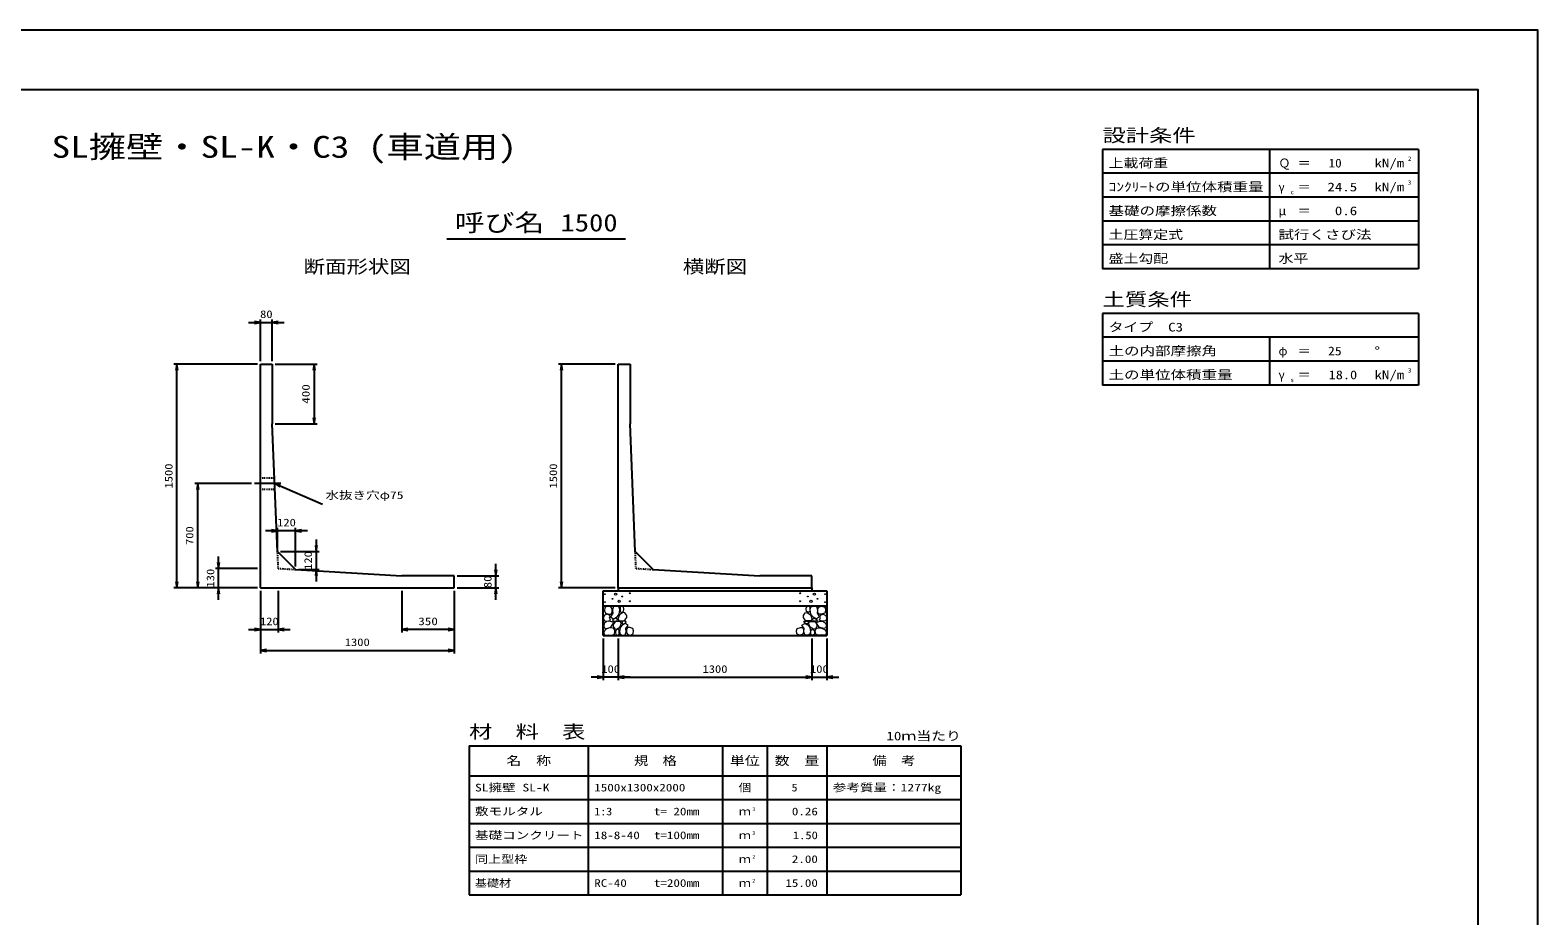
# Model space of a CAD drawing. Units: millimetres at full size. Extents: x 0 to 16820, y 0 to 12931.
# Drawn here: x 6706 to 16820, y 5940 to 11880 of the extents above; entities that cross this region are included whole.
import ezdxf
from ezdxf.enums import TextEntityAlignment as Align

# ---------------------------------------------------------------- set-up
doc = ezdxf.new("R2010")
doc.units = ezdxf.units.MM
doc.linetypes.add('CHAIN', pattern=[18.5, 12, -1.5, 3.5, -1.5])
doc.linetypes.add('DASHED_SPACED', pattern=[12, 6, -6])
for name, color, linetype, lineweight in [('D-BMK', 2, 'CHAIN', 25), ('D-DCR-HCHn', 4, 'Continuous', 9), ('D-MTR-FRAM', 7, 'Continuous', 25), ('D-MTR-LINE', 7, 'Continuous', 25), ('D-STR-DIM', 7, 'Continuous', 25), ('D-STR-STRn', 1, 'Continuous', 25), ('D-STR-TXT', 7, 'Continuous', 25), ('D-TTL', 2, 'Continuous', 25), ('D-TTL-FRAM', 2, 'Continuous', 25), ('D-TTL-LINE', 7, 'Continuous', 25), ('D-TTL-TXT', 7, 'Continuous', 25)]:
    doc.layers.add(name, color=color, linetype=linetype, lineweight=lineweight)
doc.layers.add('D-MTR', color=7, linetype='Continuous')
doc.layers.add('D-MTR-TXT', color=7, linetype='Continuous')
doc.styles.add('ＭＳ ゴシック', font='')
doc.styles.get('ＭＳ ゴシック').set_extended_font_data('MS Gothic')

# ---------------------------------------------------------------- blocks, each defined once
blk = doc.blocks.new('open_arrow')
at = {"color": 0, "linetype": 'Continuous', "lineweight": -2}
blk.add_lwpolyline([(7.5, 1.25), (0, 0), (7.5, -1.25)], dxfattribs=at)

msp = doc.modelspace()

# ---------------------------------------------------------------- linework, layer by layer
at = {"layer": 'D-BMK'}
msp.add_line((8386.495, 8840), (8210, 8840), dxfattribs=at)
at = {"layer": 'D-DCR-HCHn'}
for points in [[(10601.198, 8011.594), (10580.395, 8016.217), (10561.904, 8006.971), (10559.592, 7986.168), (10564.215, 7969.988), (10587.33, 7963.053), (10603.51, 7963.053), (10610.444, 7974.611), (10610.444, 8000.037)], [(10619.69, 8013.906), (10612.756, 7993.102), (10615.067, 7969.988), (10598.887, 7944.562), (10619.69, 7933.005), (10642.805, 7944.562), (10656.673, 7963.053), (10661.296, 7993.102), (10656.673, 8009.283), (10642.805, 8016.217)], [(10663.608, 8009.283), (10663.608, 7981.545), (10675.165, 7974.611), (10686.722, 7981.545), (10689.034, 7997.725), (10686.722, 8011.594), (10670.542, 8016.217)], [(11936.392, 8009.283), (11936.392, 7981.545), (11924.835, 7974.611), (11913.278, 7981.545), (11910.966, 7997.725), (11913.278, 8011.594), (11929.458, 8016.217)], [(11980.31, 8013.906), (11987.244, 7993.102), (11984.933, 7969.988), (12001.113, 7944.562), (11980.31, 7933.005), (11957.195, 7944.562), (11943.327, 7963.053), (11938.704, 7993.102), (11943.327, 8009.283), (11957.195, 8016.217)], [(11998.802, 8011.594), (12019.605, 8016.217), (12038.096, 8006.971), (12040.408, 7986.168), (12035.785, 7969.988), (12012.67, 7963.053), (11996.49, 7963.053), (11989.556, 7974.611), (11989.556, 8000.037)], [(10557.281, 7953.808), (10550.346, 7933.005), (10559.592, 7919.136), (10582.707, 7916.824), (10598.488, 7923.599), (10591.952, 7939.939), (10596.575, 7949.185), (10587.33, 7958.431), (10573.461, 7963.053)], [(10601.155, 7877.009), (10618.277, 7902.692), (10616.137, 7909.112), (10592.594, 7915.533), (10571.192, 7913.393), (10556.21, 7900.551), (10554.07, 7885.57), (10556.21, 7870.588), (10573.332, 7866.308)], [(10624.313, 7933.005), (10612.756, 7923.759), (10617.379, 7916.824), (10633.559, 7916.824), (10640.493, 7919.136), (10645.116, 7928.382), (10638.182, 7935.316)], [(10661.082, 7877.009), (10671.783, 7902.692), (10663.222, 7913.393), (10637.539, 7913.393), (10626.838, 7909.112), (10616.137, 7894.131), (10616.137, 7881.289), (10626.838, 7864.167), (10639.679, 7862.027)], [(10658.985, 7958.431), (10647.427, 7930.693), (10656.673, 7919.136), (10684.411, 7919.136), (10695.968, 7923.759), (10707.525, 7939.939), (10707.525, 7953.808), (10695.968, 7972.299), (10682.099, 7974.611)], [(10697.466, 7825.643), (10703.886, 7844.905), (10701.746, 7866.308), (10716.728, 7889.85), (10697.466, 7900.551), (10676.063, 7889.85), (10663.222, 7872.728), (10658.941, 7844.905), (10663.222, 7829.924), (10676.063, 7823.503)], [(10693.185, 7900.551), (10703.886, 7909.112), (10699.606, 7915.533), (10684.624, 7915.533), (10678.204, 7913.393), (10673.923, 7904.832), (10680.344, 7898.411)], [(11902.534, 7825.643), (11896.114, 7844.905), (11898.254, 7866.308), (11883.272, 7889.85), (11902.534, 7900.551), (11923.937, 7889.85), (11936.778, 7872.728), (11941.059, 7844.905), (11936.778, 7829.924), (11923.937, 7823.503)], [(11941.015, 7958.431), (11952.573, 7930.693), (11943.327, 7919.136), (11915.589, 7919.136), (11904.032, 7923.759), (11892.475, 7939.939), (11892.475, 7953.808), (11904.032, 7972.299), (11917.901, 7974.611)], [(11906.815, 7900.551), (11896.114, 7909.112), (11900.394, 7915.533), (11915.376, 7915.533), (11921.796, 7913.393), (11926.077, 7904.832), (11919.656, 7898.411)], [(11938.918, 7877.009), (11928.217, 7902.692), (11936.778, 7913.393), (11962.461, 7913.393), (11973.162, 7909.112), (11983.863, 7894.131), (11983.863, 7881.289), (11973.162, 7864.167), (11960.321, 7862.027)], [(11975.687, 7933.005), (11987.244, 7923.759), (11982.621, 7916.824), (11966.441, 7916.824), (11959.507, 7919.136), (11954.884, 7928.382), (11961.818, 7935.316)], [(11998.845, 7877.009), (11981.723, 7902.692), (11983.863, 7909.112), (12007.406, 7915.533), (12028.808, 7913.393), (12043.79, 7900.551), (12045.93, 7885.57), (12043.79, 7870.588), (12026.668, 7866.308)], [(12042.719, 7953.808), (12049.654, 7933.005), (12040.408, 7919.136), (12017.293, 7916.824), (12001.512, 7923.599), (12008.048, 7939.939), (12003.425, 7949.185), (12012.67, 7958.431), (12026.539, 7963.053)], [(10609.716, 7823.503), (10624.698, 7829.924), (10628.978, 7851.326), (10620.417, 7866.308), (10605.435, 7870.588), (10586.173, 7868.448), (10564.771, 7859.887), (10554.07, 7847.045), (10554.07, 7832.064), (10560.49, 7823.503), (10586.173, 7825.643)], [(10656.801, 7829.924), (10656.801, 7855.606), (10646.1, 7862.027), (10635.399, 7855.606), (10633.259, 7840.625), (10635.399, 7827.783), (10650.381, 7823.503)], [(10714.588, 7827.783), (10733.85, 7823.503), (10750.972, 7832.064), (10753.112, 7851.326), (10748.831, 7866.308), (10727.429, 7872.728), (10712.447, 7872.728), (10706.027, 7862.027), (10706.027, 7838.484)], [(11885.412, 7827.783), (11866.15, 7823.503), (11849.028, 7832.064), (11846.888, 7851.326), (11851.169, 7866.308), (11872.571, 7872.728), (11887.553, 7872.728), (11893.973, 7862.027), (11893.973, 7838.484)], [(11943.199, 7829.924), (11943.199, 7855.606), (11953.9, 7862.027), (11964.601, 7855.606), (11966.741, 7840.625), (11964.601, 7827.783), (11949.619, 7823.503)], [(11990.284, 7823.503), (11975.302, 7829.924), (11971.022, 7851.326), (11979.583, 7866.308), (11994.565, 7870.588), (12013.827, 7868.448), (12035.229, 7859.887), (12045.93, 7847.045), (12045.93, 7832.064), (12039.51, 7823.503), (12013.827, 7825.643)]]:
    msp.add_lwpolyline(points, close=True, dxfattribs=at)
for centre, radius in [((10560.727, 8097.43), 3), ((10633.336, 8097.43), 7.5), ((10728.131, 8103.481), 3), ((11871.869, 8103.481), 3), ((11966.664, 8097.43), 7.5), ((12039.273, 8097.43), 3), ((10561.869, 8043.919), 3), ((10612.292, 8065.761), 3), ((10656.664, 8049.97), 7.5), ((10677.708, 8081.639), 3), ((10729.273, 8049.97), 3), ((11870.727, 8049.97), 3), ((11922.292, 8081.639), 3), ((11943.336, 8049.97), 7.5), ((11987.708, 8065.761), 3), ((12038.131, 8043.919), 3)]:
    msp.add_circle(centre, radius, dxfattribs=at)
at = {"layer": 'D-MTR-FRAM'}
for p, q in [((9650, 7080), (12950, 7080)), ((9650, 7080), (9650, 6080)), ((12950, 7080), (12950, 6080)), ((9650, 6080), (12950, 6080))]:
    msp.add_line(p, q, dxfattribs=at)
at = {"layer": 'D-MTR-LINE'}
for p, q in [((10450, 7080), (10450, 6080)), ((11350, 7080), (11350, 6080)), ((11650, 7080), (11650, 6080)), ((12050, 7080), (12050, 6080)), ((9650, 6880), (12950, 6880)), ((9650, 6720), (12950, 6720)), ((9650, 6560), (12950, 6560)), ((9650, 6400), (12950, 6400)), ((9650, 6240), (12950, 6240))]:
    msp.add_line(p, q, dxfattribs=at)
at = {"layer": 'D-STR-DIM'}
for p, q in [((8170, 9920), (8410, 9920)), ((8250, 9660), (8250, 9940)), ((8330, 9660), (8330, 9940)), ((8230, 9640), (7670, 9640)), ((7690, 8140), (7690, 9640)), ((8350, 9640), (8630, 9640)), ((8610, 9640), (8610, 9240)), ((10630, 9640), (10250, 9640)), ((10270, 8140), (10270, 9640)), ((8350, 9240), (8630, 9240)), ((8190, 8840), (7810, 8840)), ((7830, 8140), (7830, 8840)), ((8565.338, 8523.052), (8285.338, 8523.052)), ((8365.338, 8403.052), (8365.338, 8543.052)), ((8485.338, 8283.052), (8485.338, 8543.052)), ((8625.338, 8463.052), (8625.338, 8183.052)), ((7970, 8060), (7970, 8350)), ((8385.338, 8383.052), (8645.338, 8383.052)), ((9830, 8060), (9830, 8300)), ((8230, 8270), (7950, 8270)), ((8505.338, 8263.052), (8645.338, 8263.052)), ((9570, 8220), (9850, 8220)), ((8230, 8140), (7670, 8140)), ((8230, 8140), (7810, 8140)), ((8230, 8140), (7950, 8140)), ((8250, 8120), (8250, 7840)), ((8250, 8120), (8250, 7700)), ((8370, 8120), (8370, 7840)), ((9200, 8120), (9200, 7840)), ((9550, 8120), (9550, 7700)), ((9550, 8120), (9550, 7840)), ((9570, 8140), (9850, 8140)), ((10630, 8140), (10250, 8140)), ((8170, 7860), (8450, 7860)), ((9550, 7860), (9200, 7860)), ((10550, 7800), (10550, 7520)), ((10650, 7800), (10650, 7520)), ((10650, 7800), (10650, 7520)), ((11950, 7800), (11950, 7520)), ((11950, 7800), (11950, 7520)), ((12050, 7800), (12050, 7520)), ((8250, 7720), (9550, 7720)), ((10730, 7540), (10470, 7540)), ((10650, 7540), (11950, 7540)), ((11870, 7540), (12130, 7540))]:
    msp.add_line(p, q, dxfattribs=at)
at = {"layer": 'D-STR-STRn'}
for p, q in [((8250, 8140), (8250, 9640)), ((8250, 9640), (8330, 9640)), ((8330, 9640), (8330, 9240)), ((10650, 8140), (10650, 9640)), ((10650, 9640), (10730, 9640)), ((10730, 9640), (10730, 9240)), ((8365.338, 8383.052), (8330, 9240)), ((10765.338, 8383.052), (10730, 9240)), ((8485.338, 8263.052), (8365.338, 8383.052)), ((10885.338, 8263.052), (10765.338, 8383.052)), ((8485.338, 8263.052), (9200, 8220)), ((9550, 8220), (9200, 8220)), ((9550, 8140), (9550, 8220)), ((10885.338, 8263.052), (11600, 8220)), ((11950, 8220), (11600, 8220)), ((11950, 8140), (11950, 8220)), ((8250, 8140), (9550, 8140)), ((10550, 7820), (10550, 8120)), ((10550, 8120), (12050, 8120)), ((10650, 8140), (11950, 8140)), ((10650, 8140), (10650, 8120)), ((11950, 8140), (11950, 8120)), ((12050, 8120), (12050, 7820)), ((10550, 8020), (12050, 8020)), ((10550, 7820), (12050, 7820))]:
    msp.add_line(p, q, dxfattribs=at)
at = {"layer": 'D-STR-STRn', "linetype": 'DASHED_SPACED'}
for p, q in [((8250, 8877.5), (8344.948, 8877.5)), ((8250, 8802.5), (8348.041, 8802.5))]:
    msp.add_line(p, q, dxfattribs=at)
at = {"layer": 'D-STR-STRn', "color": 2, "linetype": 'DASHED_SPACED'}
for p, q in [((8370, 8270), (8365.338, 8383.052)), ((10770, 8270), (10765.338, 8383.052)), ((8370, 8270), (8485.338, 8263.052)), ((10770, 8270), (10885.338, 8263.052))]:
    msp.add_line(p, q, dxfattribs=at)
at = {"layer": 'D-STR-TXT'}
msp.add_line((8346.495, 8840), (8666.495, 8700), dxfattribs=at)
at = {"layer": 'D-TTL'}
for points in [[(0, 0), (16820, 0), (16820, 11880), (0, 11880)], [(400, 400), (16420, 400), (16420, 11480), (400, 11480)]]:
    msp.add_lwpolyline(points, close=True, dxfattribs=at)
at = {"layer": 'D-TTL-FRAM'}
for p, q in [((16020, 11080), (13900, 11080)), ((13900, 11080), (13900, 10280)), ((16020, 11080), (16020, 10280)), ((16020, 10280), (13900, 10280)), ((16020, 9980), (13900, 9980)), ((13900, 9980), (13900, 9500)), ((16020, 9980), (16020, 9500)), ((16020, 9500), (13900, 9500))]:
    msp.add_line(p, q, dxfattribs=at)
at = {"layer": 'D-TTL-LINE'}
for p, q in [((15020, 11080), (15020, 10280)), ((16020, 10920), (13900, 10920)), ((16020, 10760), (13900, 10760)), ((16020, 10600), (13900, 10600)), ((16020, 10440), (13900, 10440)), ((16020, 9820), (13900, 9820)), ((15020, 9820), (15020, 9500)), ((16020, 9660), (13900, 9660))]:
    msp.add_line(p, q, dxfattribs=at)
at = {"layer": 'D-TTL-TXT'}
msp.add_line((9500, 10480), (10700, 10480), dxfattribs=at)

# ---------------------------------------------------------------- block references
at = {"layer": 'D-STR-DIM', "xscale": 5.33, "yscale": 5.33}
for p, rotation in [((8250, 9920), 180), ((7690, 9640), 270), ((8610, 9640), 270), ((10270, 9640), 270), ((8610, 9240), 90), ((7830, 8840), 270), ((8365.338, 8523.052), 180), ((8625.338, 8383.052), 90), ((7970, 8270), 90), ((8625.338, 8263.052), 270), ((9830, 8220), 90), ((7690, 8140), 90), ((7830, 8140), 90), ((7970, 8140), 270), ((9830, 8140), 270), ((10270, 8140), 90), ((8250, 7860), 180), ((9550, 7860), 180), ((9550, 7720), 180), ((10550, 7540), 180), ((11950, 7540), 180), ((11950, 7540), 180)]:
    msp.add_blockref('open_arrow', p, dxfattribs=dict(at, rotation=rotation))
for p in [(8330, 9920), (8485.338, 8523.052), (8370, 7860), (9200, 7860), (8250, 7720), (10650, 7540), (10650, 7540), (12050, 7540)]:
    msp.add_blockref('open_arrow', p, dxfattribs=at)
at = {"layer": 'D-STR-TXT', "xscale": 5.33, "yscale": 5.33, "rotation": 336.4}
msp.add_blockref('open_arrow', (8346.495, 8840), dxfattribs=at)

# ---------------------------------------------------------------- texts
at = {"layer": 'D-MTR', "style": 'ＭＳ ゴシック', "width": 1.3}
msp.add_text('材\u3000料\u3000表', height=87.98, dxfattribs=at).set_placement((9650, 7104), align=Align.BOTTOM_LEFT)
at = {"layer": 'D-MTR', "style": 'ＭＳ ゴシック', "width": 1.25}
msp.add_text('10ｍ当たり', height=58.65, dxfattribs=at).set_placement((12950, 7099.333), align=Align.BOTTOM_RIGHT)
at = {"layer": 'D-MTR-TXT', "style": 'ＭＳ ゴシック'}
for s, height, width, p in [('名\u3000称', 58.65, 1.25, (10050, 6980)), ('規\u3000格', 58.65, 1.2, (10900, 6980)), ('単位', 58.65, 1.25, (11500, 6980)), ('数\u3000量', 58.65, 1.25, (11850, 6980)), ('備\u3000考', 58.65, 1.2, (12500, 6980)), ('個', 51.32, 1.2, (11500, 6800)), ('ｍ', 51.32, 1.15, (11500, 6640)), ('ｍ', 51.32, 1.15, (11500, 6480)), ('ｍ', 51.32, 1.15, (11500, 6320)), ('ｍ', 51.32, 1.15, (11500, 6160))]:
    msp.add_text(s, height=height, dxfattribs=dict(at, width=width)).set_placement(p, align=Align.MIDDLE_CENTER)
for s, width, p in [('SL擁壁 SL-K', 1.3, (9690, 6800)), ('1500x1300x2000', 1.25, (10490, 6800)), ('参考質量：1277kg', 1.3, (12090, 6800)), ('敷モルタル', 1.3, (9690, 6640)), ('1:3', 1.15, (10490, 6640)), ('t= 20mm', 1.25, (10890, 6640)), ('基礎コンクリート', 1.3, (9690, 6480)), ('18-8-40', 1.25, (10490, 6480)), ('t=100mm', 1.25, (10890, 6480)), ('同上型枠', 1.25, (9690, 6320)), ('基礎材', 1.15, (9690, 6160)), ('RC-40', 1.25, (10490, 6160)), ('t=200mm', 1.25, (10890, 6160))]:
    msp.add_text(s, height=51.32, dxfattribs=dict(at, width=width)).set_placement(p, align=Align.MIDDLE_LEFT)
for s, width, p in [('5', 1.15, (11853.553, 6800)), ('0.26', 1.25, (11990, 6640)), ('1.50', 1.2, (11990, 6480)), ('2.00', 1.25, (11990, 6320)), ('15.00', 1.25, (11990, 6160))]:
    msp.add_text(s, height=51.32, dxfattribs=dict(at, width=width)).set_placement(p, align=Align.MIDDLE_RIGHT)
at = {"layer": 'D-MTR-TXT', "style": 'ＭＳ ゴシック', "width": 1.15}
for s, p in [('3', (11550, 6635.333)), ('3', (11550, 6475.333)), ('2', (11550, 6315.333)), ('2', (11550, 6155.333))]:
    msp.add_text(s, height=25.66, dxfattribs=at).set_placement(p, align=Align.BOTTOM_LEFT)
at = {"layer": 'D-STR-DIM', "style": 'ＭＳ ゴシック'}
for s, width, p in [('80', 1.2, (8290, 9975)), ('120', 1.2, (8425.338, 8578.052)), ('120', 1.2, (8310, 7915)), ('350', 1.25, (9375, 7915)), ('1300', 1.2, (8900, 7775)), ('100', 1.2, (10600, 7595)), ('1300', 1.2, (11300, 7595)), ('100', 1.2, (12000, 7595))]:
    msp.add_text(s, height=51.32, dxfattribs=dict(at, width=width)).set_placement(p, align=Align.MIDDLE_CENTER)
for s, width, p in [('400', 1.25, (8555, 9440)), ('1500', 1.2, (7635, 8890)), ('1500', 1.2, (10215, 8890)), ('700', 1.2, (7775, 8490)), ('120', 1.2, (8570.338, 8323.052)), ('130', 1.2, (7915, 8205)), ('80', 1.2, (9775, 8180))]:
    msp.add_text(s, height=51.32, rotation=90, dxfattribs=dict(at, width=width)).set_placement(p, align=Align.MIDDLE_CENTER)
at = {"layer": 'D-STR-TXT', "style": 'ＭＳ ゴシック', "width": 1.3}
msp.add_text('水抜き穴φ75', height=51.32, dxfattribs=at).set_placement((8686.495, 8720), align=Align.BOTTOM_LEFT)
at = {"layer": 'D-TTL-TXT', "style": 'ＭＳ ゴシック'}
for s, height, width, p in [('設計条件', 87.98, 1.3, (13900, 11104)), ('上載荷重', 58.65, 1.25, (13940, 10941.333)), ('2', 29.33, 1.15, (15948, 10994.667)), ('＝', 58.65, 1.1, (15208, 10941.333)), ('kN/m', 58.65, 1.25, (15724, 10941.333)), ('ｺﾝｸﾘｰﾄの単位体積重量', 58.65, 1.3, (13940, 10781.333)), ('γ', 58.65, 0.95, (15080, 10781.333)), ('＝', 58.65, 1.1, (15208, 10781.333)), ('kN/m', 58.65, 1.25, (15724, 10781.333)), ('3', 29.33, 1.15, (15948, 10834.667)), ('c', 29.33, 1.2, (15160, 10770.667)), ('基礎の摩擦係数', 58.65, 1.3, (13940, 10621.333)), ('μ', 58.65, 1.05, (15080, 10621.333)), ('＝', 58.65, 1.1, (15208, 10621.333)), ('土圧算定式', 58.65, 1.25, (13940, 10461.333)), ('試行くさび法', 58.65, 1.3, (15080, 10461.333)), ('盛土勾配', 58.65, 1.25, (13940, 10301.333)), ('水平', 58.65, 1.25, (15080, 10301.333)), ('土質条件', 87.98, 1.25, (13900, 10004)), ('タイプ\u3000C3', 58.65, 1.25, (13940, 9841.333)), ('土の内部摩擦角', 58.65, 1.3, (13940, 9681.333)), ('＝', 58.65, 1.1, (15208, 9681.333)), ('°', 58.65, 1.25, (15724, 9681.333)), ('3', 29.33, 1.15, (15948, 9574.667)), ('土の単位体積重量', 58.65, 1.3, (13940, 9521.333)), ('γ', 58.65, 0.95, (15080, 9521.333)), ('s', 29.33, 1.15, (15160, 9510.667)), ('＝', 58.65, 1.1, (15208, 9521.333)), ('kN/m', 58.65, 1.25, (15724, 9521.333))]:
    msp.add_text(s, height=height, dxfattribs=dict(at, width=width)).set_placement(p, align=Align.BOTTOM_LEFT)
for s, height, width, p in [('SL擁壁・SL-K・C3 (車道用)', 146.6, 1.25, (8410, 10980)), ('呼び名', 117.3, 1.25, (9855, 10495)), ('1500', 117.3, 1.2, (10455, 10495)), ('断面形状図', 87.98, 1.2, (8900, 10224)), ('横断図', 87.98, 1.2, (11300, 10224))]:
    msp.add_text(s, height=height, dxfattribs=dict(at, width=width)).set_placement(p, align=Align.BOTTOM_CENTER)
for s, p in [('Ｑ', (15080, 10941.333)), ('φ', (15080, 9681.333))]:
    msp.add_text(s, height=58.65, dxfattribs=at).set_placement(p, align=Align.BOTTOM_LEFT)
for s, width, p in [('10', 1.1, (15504, 10941.333)), ('24.5', 1.25, (15608, 10781.333)), ('0.6', 1.25, (15608, 10621.333)), ('25', 1.15, (15504, 9681.333)), ('18.0', 1.2, (15608, 9521.333))]:
    msp.add_text(s, height=58.65, dxfattribs=dict(at, width=width)).set_placement(p, align=Align.BOTTOM_RIGHT)

doc.saveas('drawing.dxf')
